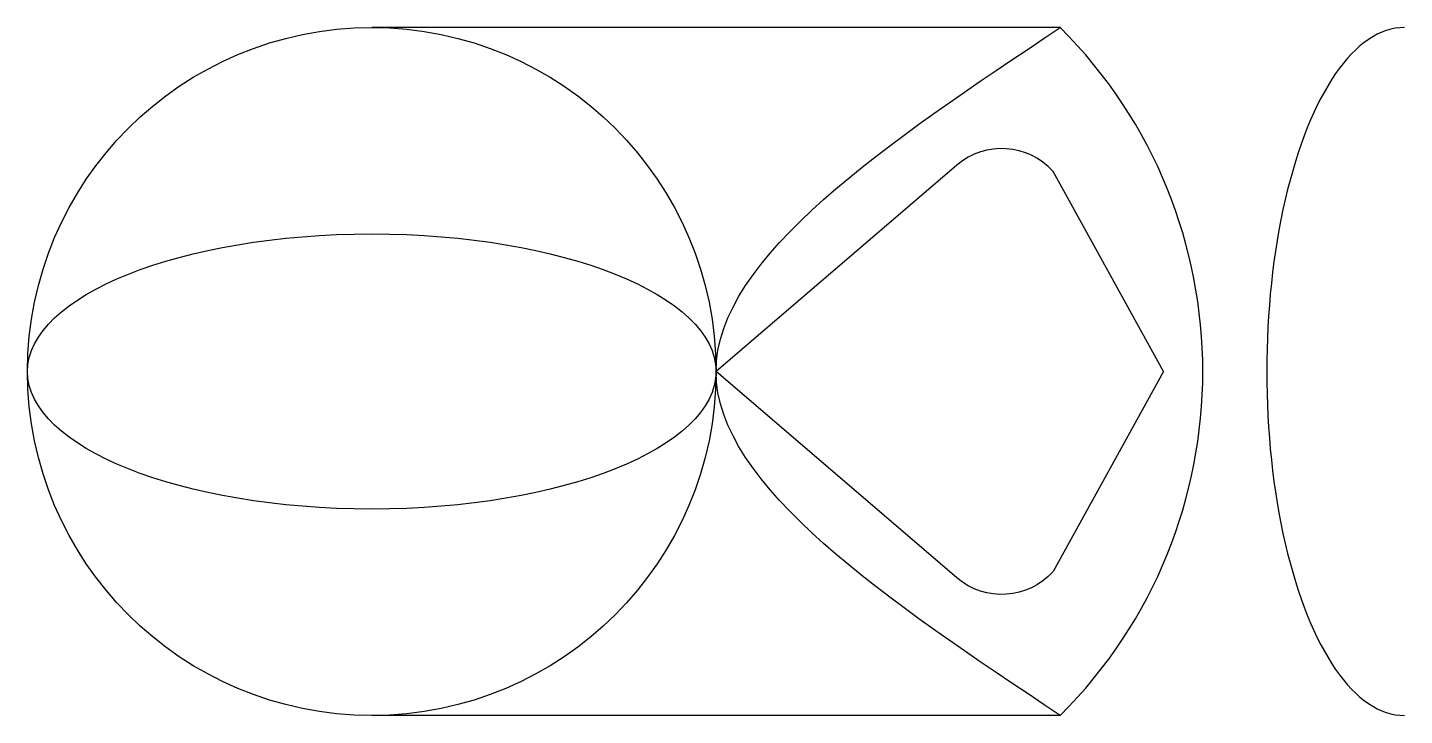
# Model space of a CAD drawing. Header units: millimetres. Extents: x 0 to 40, y 10 to 30.
import ezdxf

# ---------------------------------------------------------------- set-up
doc = ezdxf.new("R2010")
doc.units = ezdxf.units.MM
doc.layers.get('0').update_dxf_attribs({"lineweight": 25, "true_color": 0xffffff})

msp = doc.modelspace()

# ---------------------------------------------------------------- linework, layer by layer
for p, q in [((30, 30), (10, 30)), ((30, 10), (10, 10))]:
    msp.add_line(p, q)
for points in [[(33, 20), (29.793, 25.815, 0.408104), (27, 26), (20, 20)], [(33, 20), (29.793, 14.185, -0.408104), (27, 14), (20, 20)]]:
    msp.add_lwpolyline(points, format="xyb")
msp.add_circle((10, 20), 10)
msp.add_arc((20, 20), 14.142, 315, 45)
msp.add_ellipse((40, 20), major_axis=(0, 10), ratio=0.4, start_param=0, end_param=3.141593)
msp.add_ellipse((10, 20), major_axis=(10, 0), ratio=0.4)
msp.add_open_spline([(30, 10), (25, 13.333), (15, 20), (25, 26.667), (30, 30)], degree=3)

doc.saveas('drawing.dxf')
